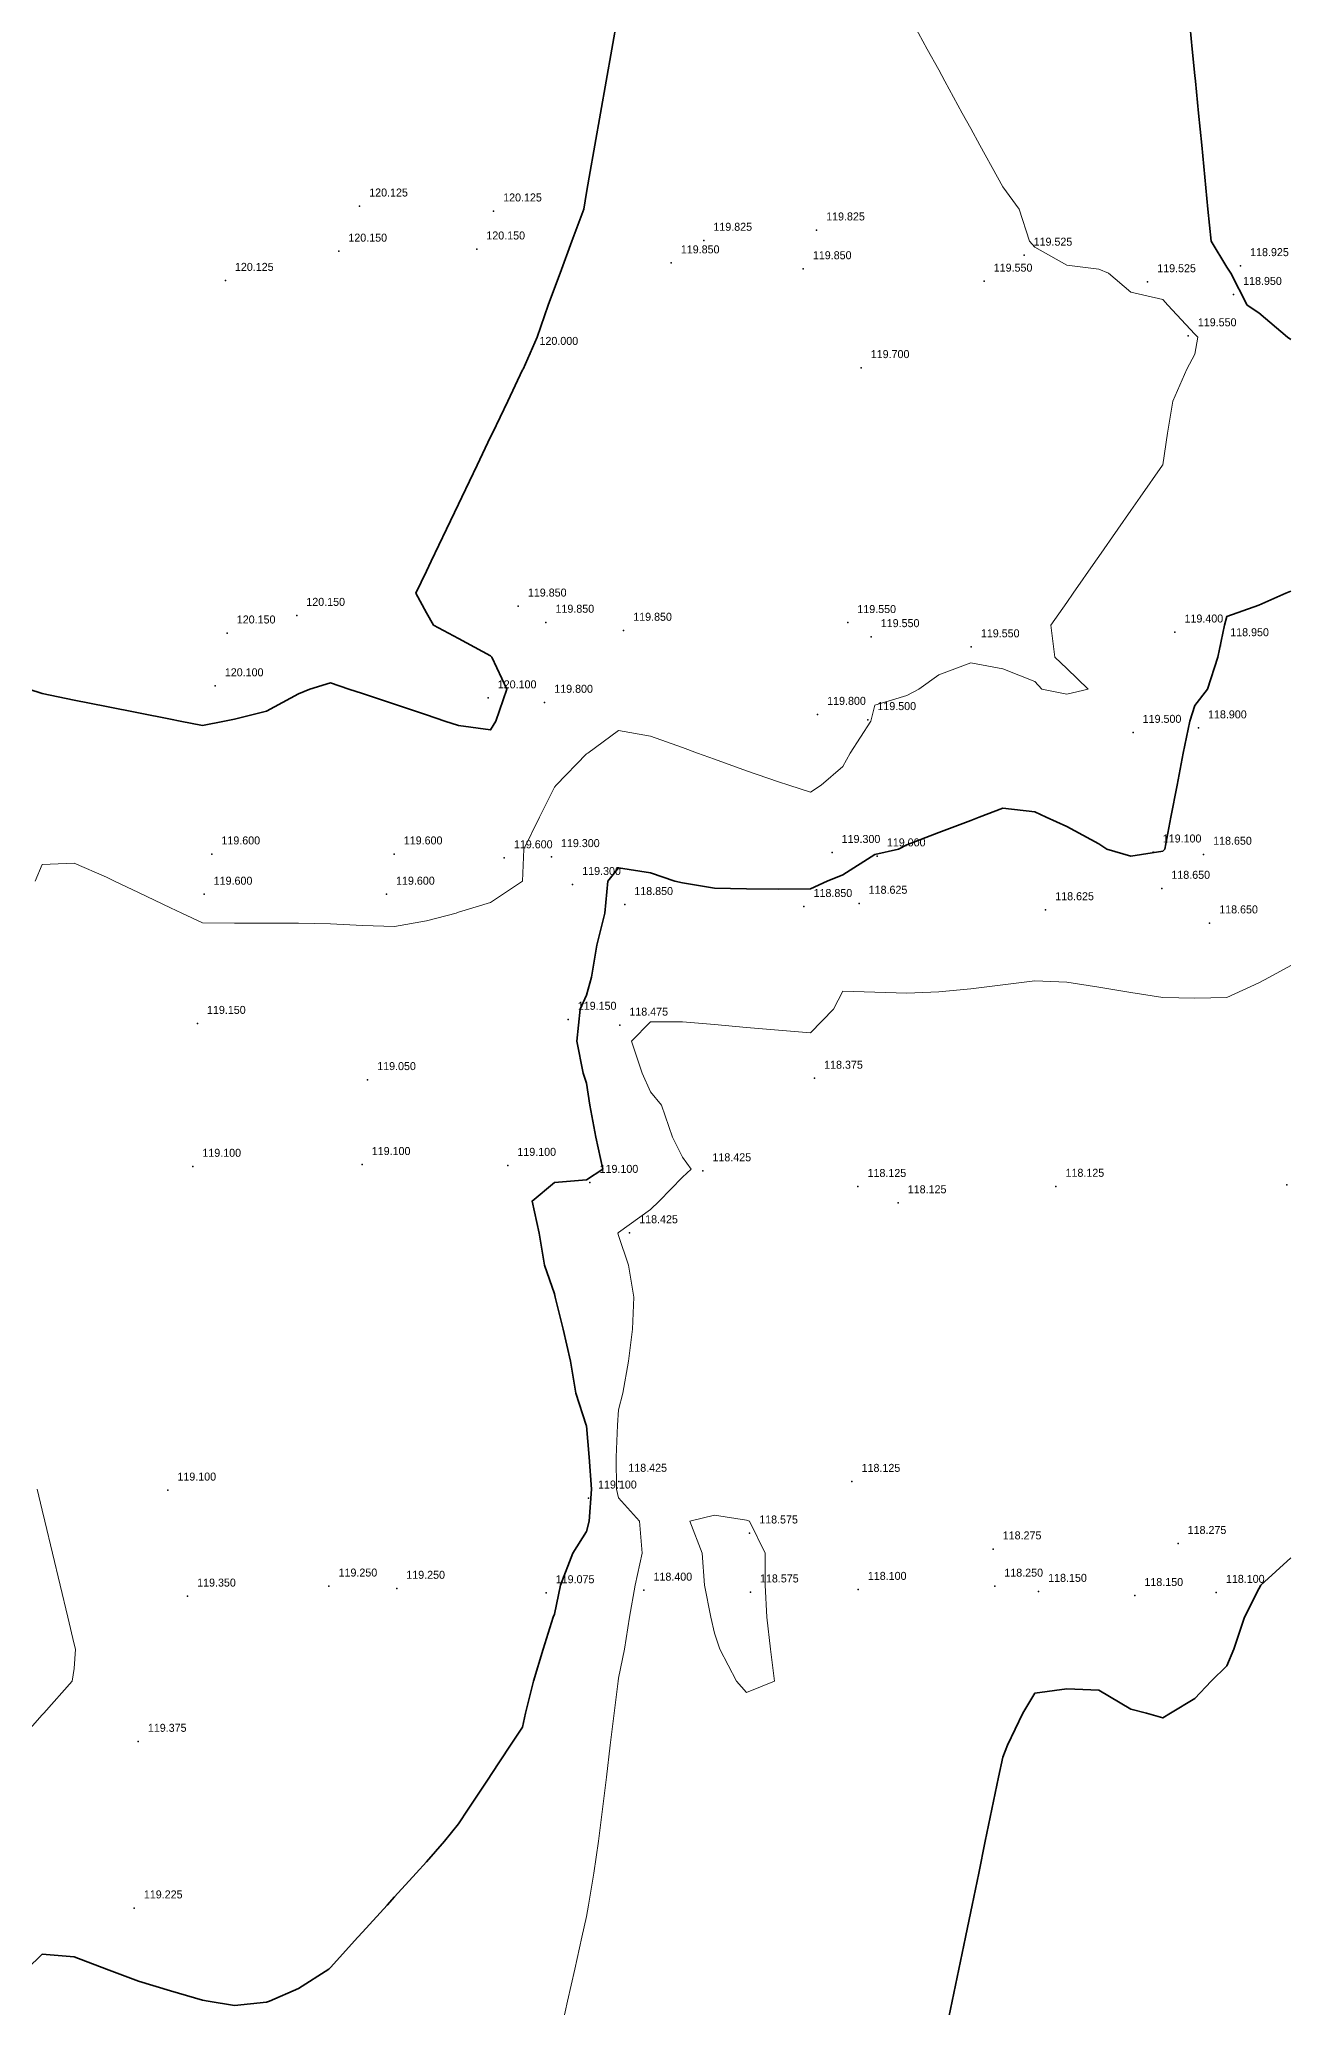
# Model space of a CAD drawing. Header units: metres. Extents: x 287882 to 288136, y 62808 to 63073.
# Drawn here: x 288023.5 to 288062.6, y 62880.8 to 62942.3 of the extents above; entities that cross this region are included whole.
import ezdxf

# ---------------------------------------------------------------- set-up
doc = ezdxf.new("R2010")
doc.units = ezdxf.units.M
for name, color, linetype in [('TOPO-CONT-PRIMARY', 2, 'Continuous'), ('TOPO-CONT-SECONDARY', 253, 'Continuous'), ('TOPO-CONT-TEXT', 3, 'Continuous'), ('TOPO-POINTS', 1, 'Continuous')]:
    doc.layers.add(name, color=color, linetype=linetype)

msp = doc.modelspace()

# ---------------------------------------------------------------- linework, layer by layer
at = {"layer": 'TOPO-CONT-PRIMARY', "lineweight": 35}
for points, elevation in [([(288023.179, 62922.043), (288023.6, 62921.909), (288024.6, 62921.697), (288025.6, 62921.499), (288026.6, 62921.301), (288027.6, 62921.103), (288027.903, 62921.043), (288028.6, 62920.905), (288029.296, 62921.043), (288029.6, 62921.101), (288030.6, 62921.351), (288031.6, 62921.89), (288031.961, 62922.043), (288032.6, 62922.235), (288033.177, 62922.043), (288033.6, 62921.902), (288034.6, 62921.569), (288035.6, 62921.236), (288036.177, 62921.043), (288036.6, 62920.907), (288037.6, 62920.767), (288037.77, 62921.043), (288038.107, 62922.043), (288037.646, 62923.043), (288037.6, 62923.077), (288036.6, 62923.621), (288035.824, 62924.043), (288035.6, 62924.426), (288035.272, 62925.043), (288035.6, 62925.73), (288035.75, 62926.043), (288036.227, 62927.043), (288036.6, 62927.825), (288036.704, 62928.043), (288037.182, 62929.043), (288037.6, 62929.92), (288037.659, 62930.043), (288038.137, 62931.043), (288038.6, 62932.015), (288038.623, 62932.043), (288039.061, 62933.043), (288039.403, 62934.043), (288039.6, 62934.575), (288039.774, 62935.043), (288040.144, 62936.043), (288040.51, 62937.043), (288040.6, 62937.556), (288040.686, 62938.043), (288040.863, 62939.043), (288041.039, 62940.043), (288041.216, 62941.043), (288041.392, 62942.043), (288041.569, 62943.043)], 120), ([(288062.6, 62932.967), (288062.495, 62933.043), (288061.6, 62933.797), (288061.236, 62934.043), (288060.723, 62935.043), (288060.6, 62935.225), (288060.11, 62936.043), (288060.011, 62937.043), (288059.913, 62938.043), (288059.814, 62939.043), (288059.716, 62940.043), (288059.617, 62941.043), (288059.6, 62941.215), (288059.519, 62942.043), (288059.42, 62943.043)], 119), ([(288023.118, 62882.043), (288023.6, 62882.51), (288024.6, 62882.431), (288025.6, 62882.046), (288025.608, 62882.043), (288026.6, 62881.669), (288027.6, 62881.368), (288028.6, 62881.071), (288028.779, 62881.043), (288029.6, 62880.911), (288030.6, 62881.015), (288030.693, 62881.043), (288031.6, 62881.441), (288032.552, 62882.043), (288032.6, 62882.097), (288033.459, 62883.043), (288033.6, 62883.199), (288034.367, 62884.043), (288034.6, 62884.3), (288035.275, 62885.043), (288035.6, 62885.402), (288036.159, 62886.043), (288036.6, 62886.587), (288036.903, 62887.043), (288037.564, 62888.043), (288037.6, 62888.098), (288038.226, 62889.043), (288038.6, 62889.609), (288038.692, 62890.043), (288038.938, 62891.043), (288039.249, 62892.043), (288039.552, 62893.043), (288039.6, 62893.134), (288039.788, 62894.043), (288040.168, 62895.043), (288040.6, 62895.719), (288040.681, 62896.043), (288040.754, 62897.043), (288040.681, 62898.043), (288040.6, 62899.018), (288040.588, 62899.043), (288040.263, 62900.043), (288040.099, 62901.043), (288039.867, 62902.043), (288039.624, 62903.043), (288039.6, 62903.143), (288039.291, 62904.043), (288039.115, 62905.043), (288038.897, 62906.043), (288039.6, 62906.629), (288040.6, 62906.712), (288041.107, 62907.043), (288040.89, 62908.043), (288040.701, 62909.043), (288040.6, 62909.725), (288040.499, 62910.043), (288040.294, 62911.043), (288040.403, 62912.043), (288040.6, 62912.479), (288040.75, 62913.043), (288040.921, 62914.043), (288041.169, 62915.043), (288041.269, 62916.043), (288041.6, 62916.455), (288042.6, 62916.299), (288043.36, 62916.043), (288043.6, 62915.992), (288044.6, 62915.824), (288045.6, 62915.797), (288046.6, 62915.787), (288047.6, 62915.802), (288048.119, 62916.043), (288048.6, 62916.234), (288049.6, 62916.878), (288050.34, 62917.043), (288050.6, 62917.178), (288051.6, 62917.56), (288052.6, 62917.941), (288052.868, 62918.043), (288053.6, 62918.323), (288054.6, 62918.203), (288054.953, 62918.043), (288055.6, 62917.751), (288056.6, 62917.206), (288056.853, 62917.043), (288057.6, 62916.821), (288058.6, 62916.98), (288058.668, 62917.043), (288058.854, 62918.043), (288059.046, 62919.043), (288059.231, 62920.043), (288059.446, 62921.043), (288059.6, 62921.525), (288059.995, 62922.043), (288060.321, 62923.043), (288060.531, 62924.043), (288060.6, 62924.315), (288061.6, 62924.667), (288062.445, 62925.043), (288062.6, 62925.104)], 119), ([(288051.814, 62880.043), (288052.021, 62881.043), (288052.228, 62882.043), (288052.435, 62883.043), (288052.6, 62883.842), (288052.642, 62884.043), (288052.849, 62885.043), (288053.056, 62886.043), (288053.263, 62887.043), (288053.47, 62888.043), (288053.6, 62888.672), (288053.75, 62889.043), (288054.229, 62890.043), (288054.6, 62890.665), (288055.6, 62890.806), (288056.6, 62890.763), (288057.6, 62890.164), (288058.093, 62890.043), (288058.6, 62889.897), (288058.841, 62890.043), (288059.6, 62890.505), (288060.115, 62891.043), (288060.6, 62891.52), (288060.82, 62892.043), (288061.15, 62893.043), (288061.6, 62893.929), (288061.659, 62894.043), (288062.6, 62894.894)], 118)]:
    msp.add_lwpolyline(points, dxfattribs=dict(at, elevation=elevation))
at = {"layer": 'TOPO-CONT-SECONDARY', "lineweight": 13}
for points, elevation in [([(288023.379, 62916.043), (288023.6, 62916.557), (288024.6, 62916.608), (288025.6, 62916.163), (288025.852, 62916.043), (288026.6, 62915.687), (288027.6, 62915.212), (288027.954, 62915.043), (288028.6, 62914.74), (288029.6, 62914.733), (288030.6, 62914.733), (288031.6, 62914.733), (288032.6, 62914.712), (288033.6, 62914.66), (288034.6, 62914.625), (288035.6, 62914.796), (288036.523, 62915.043), (288036.6, 62915.067), (288037.6, 62915.376), (288038.6, 62916.043), (288038.6, 62916.043), (288038.643, 62917.043), (288039.129, 62918.043), (288039.6, 62918.982), (288039.651, 62919.043), (288040.6, 62920.015), (288040.639, 62920.043), (288041.6, 62920.752), (288042.6, 62920.576), (288043.6, 62920.213), (288044.068, 62920.043), (288044.6, 62919.85), (288045.6, 62919.487), (288046.6, 62919.148), (288046.919, 62919.043), (288047.6, 62918.82), (288047.925, 62919.043), (288048.6, 62919.619), (288048.838, 62920.043), (288049.482, 62921.043), (288049.6, 62921.54), (288050.6, 62921.842), (288050.982, 62922.043), (288051.6, 62922.488), (288052.6, 62922.861), (288053.6, 62922.68), (288054.6, 62922.277), (288054.823, 62922.043), (288055.6, 62921.881), (288056.264, 62922.043), (288055.6, 62922.683), (288055.226, 62923.043), (288055.106, 62924.043), (288055.6, 62924.751), (288055.804, 62925.043), (288056.501, 62926.043), (288056.6, 62926.186), (288057.198, 62927.043), (288057.6, 62927.62), (288057.896, 62928.043), (288058.593, 62929.043), (288058.6, 62929.054), (288058.742, 62930.043), (288058.918, 62931.043), (288059.352, 62932.043), (288059.6, 62932.512), (288059.696, 62933.043), (288059.6, 62933.133), (288058.759, 62934.043), (288058.6, 62934.213), (288057.6, 62934.443), (288056.899, 62935.043), (288056.6, 62935.166), (288055.6, 62935.285), (288054.6, 62935.846), (288054.437, 62936.043), (288054.114, 62937.043), (288053.6, 62937.733), (288053.431, 62938.043), (288052.884, 62939.043), (288052.6, 62939.562), (288052.337, 62940.043), (288051.791, 62941.043), (288051.6, 62941.392), (288051.244, 62942.043), (288050.697, 62943.043)], 119.5), ([(288039.785, 62880.043), (288040.009, 62881.043), (288040.233, 62882.043), (288040.456, 62883.043), (288040.6, 62883.687), (288040.663, 62884.043), (288040.829, 62885.043), (288040.97, 62886.043), (288041.094, 62887.043), (288041.218, 62888.043), (288041.341, 62889.043), (288041.465, 62890.043), (288041.589, 62891.043), (288041.6, 62891.134), (288041.782, 62892.043), (288041.945, 62893.043), (288042.117, 62894.043), (288042.342, 62895.043), (288042.256, 62896.043), (288041.6, 62896.77), (288041.54, 62897.043), (288041.521, 62898.043), (288041.571, 62899.043), (288041.6, 62899.52), (288041.731, 62900.043), (288041.909, 62901.043), (288042.03, 62902.043), (288042.075, 62903.043), (288041.906, 62904.043), (288041.6, 62904.964), (288041.581, 62905.043), (288041.6, 62905.059), (288042.6, 62905.777), (288042.869, 62906.043), (288043.6, 62906.789), (288043.872, 62907.043), (288043.6, 62907.419), (288043.282, 62908.043), (288042.939, 62909.043), (288042.6, 62909.463), (288042.336, 62910.043), (288042.002, 62911.043), (288042.6, 62911.644), (288043.6, 62911.647), (288044.6, 62911.559), (288045.6, 62911.471), (288046.6, 62911.383), (288047.6, 62911.3), (288048.318, 62912.043), (288048.6, 62912.607), (288049.6, 62912.572), (288050.6, 62912.537), (288051.6, 62912.585), (288052.6, 62912.675), (288053.6, 62912.803), (288054.6, 62912.931), (288055.6, 62912.889), (288056.6, 62912.725), (288057.6, 62912.56), (288058.6, 62912.408), (288059.6, 62912.387), (288060.6, 62912.401), (288061.6, 62912.859), (288061.937, 62913.043), (288062.6, 62913.406)], 118.5), ([(288022.76, 62889.043), (288023.6, 62889.994), (288023.644, 62890.043), (288024.529, 62891.043), (288024.6, 62891.439), (288024.637, 62892.043), (288024.6, 62892.199), (288024.399, 62893.043), (288024.16, 62894.043), (288023.921, 62895.043), (288023.682, 62896.043), (288023.6, 62896.386), (288023.443, 62897.043)], 119.5), ([(288045.6, 62890.687), (288046.472, 62891.043), (288046.345, 62892.043), (288046.23, 62893.043), (288046.181, 62894.043), (288046.174, 62895.043), (288045.691, 62896.043), (288045.6, 62896.07), (288044.6, 62896.227), (288043.823, 62896.043), (288044.214, 62895.043), (288044.289, 62894.043), (288044.482, 62893.043), (288044.6, 62892.542), (288044.761, 62892.043), (288045.287, 62891.043), (288045.6, 62890.687)], 118.5)]:
    msp.add_lwpolyline(points, dxfattribs=dict(at, elevation=elevation))
at = {"layer": 'TOPO-POINTS'}
for p in [(288033.511, 62937.134), (288037.695, 62936.979), (288047.784, 62936.386), (288032.86, 62935.723), (288037.17, 62935.791), (288044.262, 62936.063), (288054.264, 62935.597), (288043.245, 62935.357), (288047.369, 62935.174), (288061.027, 62935.271), (288029.317, 62934.81), (288053.018, 62934.786), (288058.126, 62934.768), (288060.809, 62934.371), (288059.394, 62933.079), (288038.83, 62932.497), (288049.177, 62932.085), (288038.467, 62924.633), (288031.547, 62924.343), (288039.33, 62924.128), (288041.758, 62923.877), (288048.758, 62924.118), (288058.978, 62923.823), (288029.375, 62923.792), (288049.49, 62923.678), (288052.617, 62923.36), (288060.406, 62923.395), (288029.001, 62922.142), (288037.527, 62921.765), (288039.291, 62921.627), (288047.816, 62921.25), (288049.384, 62921.086), (288059.712, 62920.827), (288057.671, 62920.688), (288028.895, 62916.889), (288034.591, 62916.889), (288038.031, 62916.768), (288039.501, 62916.805), (288048.268, 62916.934), (288049.681, 62916.827), (288058.298, 62916.949), (288059.872, 62916.879), (288040.165, 62915.933), (288028.653, 62915.63), (288034.349, 62915.63), (288041.792, 62915.307), (288047.391, 62915.246), (288049.112, 62915.347), (288058.567, 62915.814), (288054.94, 62915.145), (288060.062, 62914.733), (288028.444, 62911.593), (288040.026, 62911.722), (288041.637, 62911.539), (288033.761, 62909.837), (288047.721, 62909.88), (288028.3, 62907.128), (288033.591, 62907.183), (288038.139, 62907.158), (288040.707, 62906.626), (288044.232, 62906.988), (288049.077, 62906.498), (288050.333, 62905.988), (288055.261, 62906.503), (288062.474, 62906.55), (288041.945, 62905.052), (288027.52, 62897.01), (288040.659, 62896.762), (288041.605, 62897.286), (288048.891, 62897.283), (288045.693, 62895.67), (288053.299, 62895.173), (288059.076, 62895.342), (288028.137, 62893.698), (288032.554, 62894.012), (288034.67, 62893.942), (288039.337, 62893.804), (288042.391, 62893.884), (288045.717, 62893.828), (288049.086, 62893.908), (288053.35, 62894.008), (288054.719, 62893.847), (288057.725, 62893.716), (288060.271, 62893.814), (288026.597, 62889.161), (288026.472, 62883.955)]:
    msp.add_point(p, dxfattribs=at)

# ---------------------------------------------------------------- texts
at = {"layer": 'TOPO-CONT-TEXT'}
for s, p in [('120.125', (288033.811, 62937.434)), ('120.125', (288037.995, 62937.279)), ('119.825', (288048.084, 62936.686)), ('120.150', (288033.16, 62936.023)), ('120.150', (288037.47, 62936.091)), ('119.825', (288044.562, 62936.363)), ('119.525', (288054.564, 62935.897)), ('119.850', (288043.545, 62935.657)), ('119.850', (288047.669, 62935.474)), ('118.925', (288061.327, 62935.571)), ('120.125', (288029.617, 62935.11)), ('119.550', (288053.318, 62935.086)), ('119.525', (288058.426, 62935.068)), ('118.950', (288061.109, 62934.671)), ('120.000', (288039.13, 62932.797)), ('119.550', (288059.694, 62933.379)), ('119.700', (288049.477, 62932.385)), ('119.850', (288038.767, 62924.933)), ('120.150', (288031.847, 62924.643)), ('119.850', (288039.63, 62924.428)), ('119.550', (288049.058, 62924.418)), ('120.150', (288029.675, 62924.092)), ('119.850', (288042.058, 62924.177)), ('119.550', (288049.79, 62923.978)), ('119.550', (288052.917, 62923.66)), ('119.400', (288059.278, 62924.123)), ('118.950', (288060.706, 62923.695)), ('120.100', (288029.301, 62922.442)), ('120.100', (288037.827, 62922.065)), ('119.800', (288039.591, 62921.927)), ('119.800', (288048.116, 62921.55)), ('119.500', (288049.684, 62921.386)), ('118.900', (288060.012, 62921.127)), ('119.500', (288057.971, 62920.988)), ('119.600', (288029.195, 62917.189)), ('119.600', (288034.891, 62917.189)), ('119.600', (288038.331, 62917.068)), ('119.300', (288039.801, 62917.105)), ('119.300', (288048.568, 62917.234)), ('119.000', (288049.981, 62917.127)), ('119.100', (288058.598, 62917.249)), ('118.650', (288060.172, 62917.179)), ('119.300', (288040.465, 62916.233)), ('119.600', (288028.953, 62915.93)), ('119.600', (288034.649, 62915.93)), ('118.850', (288042.092, 62915.607)), ('118.625', (288049.412, 62915.647)), ('118.650', (288058.867, 62916.114)), ('118.850', (288047.691, 62915.546)), ('118.625', (288055.24, 62915.445)), ('118.650', (288060.362, 62915.033)), ('119.150', (288028.744, 62911.893)), ('119.150', (288040.326, 62912.022)), ('118.475', (288041.937, 62911.839)), ('119.050', (288034.061, 62910.137)), ('118.375', (288048.021, 62910.18)), ('119.100', (288028.6, 62907.428)), ('119.100', (288033.891, 62907.483)), ('119.100', (288038.439, 62907.458)), ('118.425', (288044.532, 62907.288)), ('119.100', (288041.007, 62906.926)), ('118.125', (288049.377, 62906.798)), ('118.125', (288055.561, 62906.803)), ('118.125', (288050.633, 62906.288)), ('118.425', (288042.245, 62905.352)), ('119.100', (288027.82, 62897.31)), ('118.425', (288041.905, 62897.586)), ('118.125', (288049.191, 62897.583)), ('119.100', (288040.959, 62897.062)), ('118.575', (288045.993, 62895.97)), ('118.275', (288053.599, 62895.473)), ('118.275', (288059.376, 62895.642)), ('119.250', (288032.854, 62894.312)), ('119.250', (288034.97, 62894.242)), ('119.075', (288039.637, 62894.104)), ('118.400', (288042.691, 62894.184)), ('118.575', (288046.017, 62894.128)), ('118.100', (288049.386, 62894.208)), ('118.250', (288053.65, 62894.308)), ('118.150', (288055.019, 62894.147)), ('118.100', (288060.571, 62894.114)), ('119.350', (288028.437, 62893.998)), ('118.150', (288058.025, 62894.016)), ('119.375', (288026.897, 62889.461)), ('119.225', (288026.772, 62884.255))]:
    msp.add_text(s, height=0.25, dxfattribs=at).set_placement(p)

doc.saveas('drawing.dxf')
